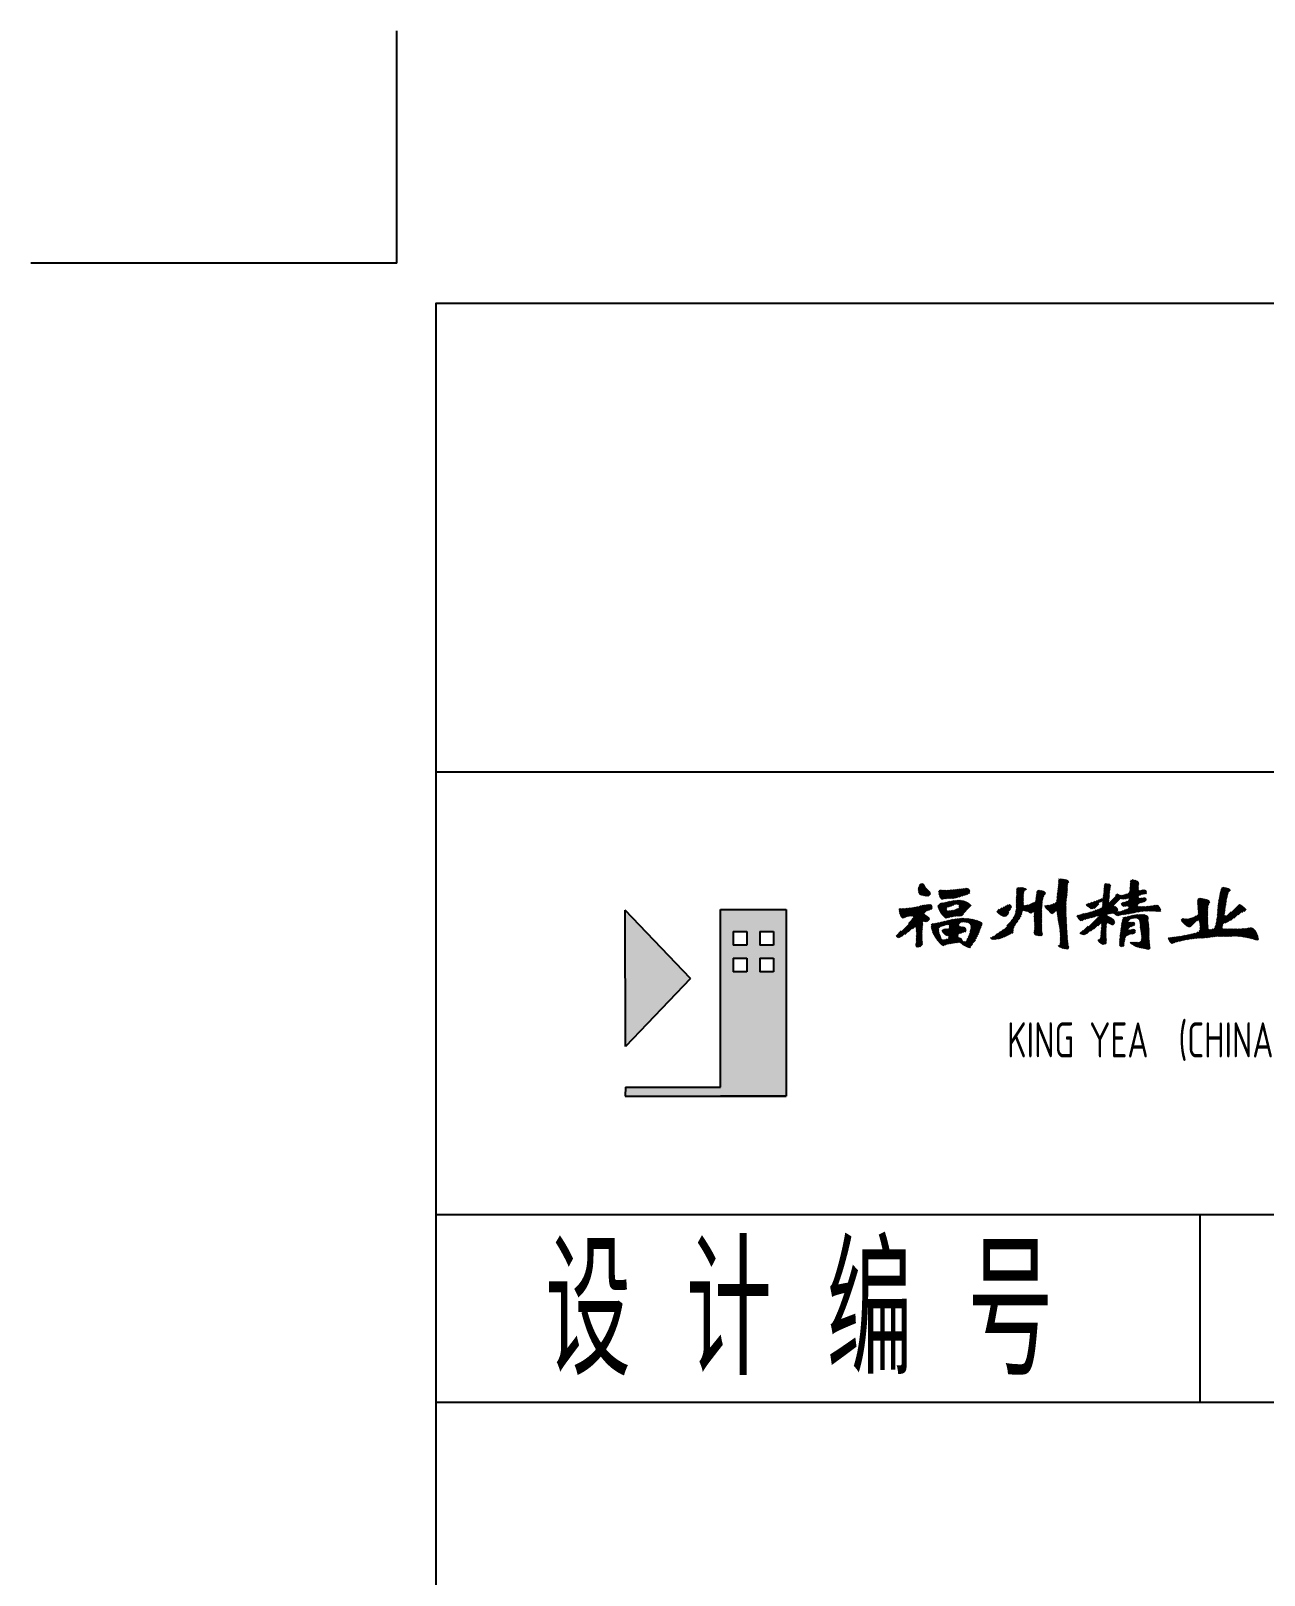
# Model space of a CAD drawing. Extents: x 580289 to 1106878, y -144605 to 78052.
# Drawn here: x 580289 to 585541, y 34505 to 41083 of the extents above; entities that cross this region are included whole.
import ezdxf

# ---------------------------------------------------------------- set-up
doc = ezdxf.new("R2010")
doc.units = 0
doc.header["$LTSCALE"] = 100
doc.layers.get('0').update_dxf_attribs({"linetype": 'CONTINUOUS'})
for name, color, linetype in [('CJS', 3, 'CONTINUOUS'), ('DQ', 7, 'CONTINUOUS'), ('PUB_TITLE', 4, 'CONTINUOUS'), ('TAB', 7, 'CONTINUOUS'), ('图框', 254, 'CONTINUOUS'), ('文字', 7, 'CONTINUOUS')]:
    doc.layers.add(name, color=color, linetype=linetype)
doc.styles.add('HZTXT', font='tssdeng.shx', dxfattribs={"width": 0.7, "bigfont": 'tssdchn.shx'})
doc.styles.get("Standard").update_dxf_attribs({"font": 'tssdeng.shx', "width": 0.7, "bigfont": 'tssdchn.shx'})

# ---------------------------------------------------------------- blocks, each defined once
blk = doc.blocks.new('A$C75496804')
at = {"layer": 'CJS'}
h = blk.add_hatch(color=256, dxfattribs=at)
h.paths.add_polyline_path([(405.7, 37.9), (0.2, 37.9), (0, 0), (405.5, 0), (685.4, 0), (685.4, 794.4), (405.5, 794.4)])
h.paths.add_polyline_path([(517.8, 529.1), (459.5, 529.1), (459.5, 587.5), (517.8, 587.5)], flags=16)
h.paths.add_polyline_path([(573.2, 529.1), (573.2, 587.5), (631.5, 587.5), (631.5, 529.1)], flags=16)
h.paths.add_polyline_path([(517.8, 643), (459.5, 643), (459.5, 701.4), (517.8, 701.4)], flags=16)
h.paths.add_polyline_path([(573.2, 643), (573.2, 701.4), (631.5, 701.4), (631.5, 643)], flags=16)
h.paths.add_polyline_path([(277, 500.8), (0, 791.5), (0.1, 210.5)])
for p, q in [((277, 500.8), (0, 791.5)), ((0.1, 210.5), (0, 791.5)), ((405.5, 794.4), (643.7, 794.4)), ((405.5, 794.4), (685.4, 794.4)), ((405.7, 37.9), (405.5, 794.4)), ((685.4, 794.4), (685.4, 0)), ((459.5, 701.4), (459.5, 643)), ((459.5, 701.4), (517.8, 701.4)), ((517.8, 701.4), (517.8, 643)), ((573.2, 701.4), (573.2, 643)), ((573.2, 701.4), (631.5, 701.4)), ((631.5, 701.4), (631.5, 643)), ((517.8, 643), (459.5, 643)), ((631.5, 643), (573.2, 643)), ((459.5, 587.5), (459.5, 529.1)), ((459.5, 587.5), (517.8, 587.5)), ((517.8, 529.1), (459.5, 529.1)), ((517.8, 587.5), (517.8, 529.1)), ((573.2, 587.5), (573.2, 529.1)), ((573.2, 587.5), (631.5, 587.5)), ((631.5, 529.1), (573.2, 529.1)), ((631.5, 587.5), (631.5, 529.1)), ((277, 500.8), (0.1, 210.5)), ((0.2, 37.9), (0, 0)), ((0, 0), (405.5, 0)), ((0, 0), (685.4, 0)), ((0.2, 37.9), (405.7, 37.9)), ((685.4, 0), (405.5, 0))]:
    blk.add_line(p, q)
at = {"layer": 'DQ'}
for p, q in [((1843.9, 887.6), (1878, 921.6)), ((1844.5, 892.6), (1874.2, 922.4)), ((1845, 897.7), (1870.4, 923.1)), ((1845.5, 902.7), (1866.5, 923.7)), ((1845.9, 907.6), (1862.6, 924.3)), ((1846.3, 912.5), (1858.6, 924.8)), ((1846.4, 917.1), (1854.4, 925.2)), ((1847, 922.2), (1849.4, 924.6)), ((2151.5, 910.8), (2162, 921.2)), ((1248.4, 883.5), (1269.6, 904.7)), ((1248.5, 879.1), (1272.2, 902.7)), ((1248.8, 874.8), (1273.8, 899.9)), ((1249.1, 888.7), (1266, 905.6)), ((1249.3, 870.8), (1275, 896.6)), ((1250, 867), (1276.5, 893.6)), ((1250.9, 863.4), (1278.4, 890.9)), ((1252.4, 860.4), (1280.5, 888.5)), ((1252.8, 896.9), (1259.9, 904)), ((1255, 858.5), (1282.8, 886.3)), ((1258.3, 857.3), (1285.1, 884)), ((1261.8, 856.3), (1287.4, 881.9)), ((1265.4, 855.3), (1289.8, 879.7)), ((1269.1, 854.5), (1292.1, 877.5)), ((1272.8, 853.7), (1294.3, 875.2)), ((1276.6, 853), (1296.3, 872.7)), ((1280.6, 852.5), (1297.9, 869.8)), ((1284.8, 852.1), (1299, 866.3)), ((1289.4, 852.3), (1299.4, 862.2)), ((1335.4, 866.6), (1345.7, 876.9)), ((1335.7, 871.5), (1341.2, 876.9)), ((1335.8, 862.5), (1350, 876.7)), ((1336.5, 858.7), (1354.3, 876.6)), ((1337.5, 855.2), (1358.8, 876.5)), ((1338.6, 851.7), (1363.4, 876.5)), ((1339.8, 848.5), (1368, 876.7)), ((1341.2, 845.4), (1372.7, 876.8)), ((1342.8, 842.5), (1377.5, 877.1)), ((1344.9, 840), (1382.3, 877.4)), ((1348, 838.6), (1387.1, 877.7)), ((1354.4, 840.5), (1392, 878.1)), ((1359.9, 841.5), (1397, 878.6)), ((1365, 842), (1402, 879)), ((1369.8, 842.3), (1407, 879.5)), ((1374.5, 842.5), (1412, 880.1)), ((1379.1, 842.6), (1417.1, 880.7)), ((1383.6, 842.6), (1422.3, 881.3)), ((1388.2, 842.6), (1427.4, 881.9)), ((1392.8, 842.8), (1432.6, 882.5)), ((1397.6, 843), (1437.7, 883.2)), ((1402.8, 843.7), (1442.8, 883.7)), ((1408.6, 845), (1447.9, 884.3)), ((1414.7, 846.7), (1452.9, 884.8)), ((1421.1, 848.5), (1457.3, 884.7)), ((1427.9, 850.8), (1461.1, 884)), ((1434.7, 853), (1464.1, 882.5)), ((1441.4, 855.2), (1466.2, 880)), ((1448.1, 857.5), (1467.2, 876.5)), ((1455.3, 860.1), (1467.5, 872.3)), ((1463.2, 863.5), (1466.5, 866.8)), ((1665.9, 827), (1695.8, 856.8)), ((1666.1, 831.6), (1696.1, 861.7)), ((1666.2, 836.2), (1696.8, 866.8)), ((1666.3, 840.9), (1698.7, 873.3)), ((1666.4, 845.5), (1705.4, 884.5)), ((1666.5, 850.1), (1702.3, 885.9)), ((1666.6, 854.7), (1698.7, 886.9)), ((1666.7, 859.3), (1694.9, 887.6)), ((1666.8, 863.9), (1690.9, 888)), ((1666.9, 868.6), (1686.6, 888.3)), ((1667.1, 873.3), (1682.2, 888.4)), ((1667.4, 878.1), (1677.5, 888.2)), ((1668.5, 883.7), (1671.2, 886.4)), ((1703.1, 877.7), (1708.3, 882.9)), ((1708.2, 787.9), (1789.1, 868.9)), ((1711.6, 786.9), (1788.7, 864)), ((1748.6, 832.9), (1786.6, 870.8)), ((1749.3, 838.1), (1783.5, 872.3)), ((1750, 843.3), (1780.1, 873.4)), ((1750.6, 848.5), (1776.6, 874.4)), ((1751.3, 853.6), (1772.9, 875.3)), ((1751.9, 858.8), (1769.3, 876.1)), ((1752.6, 864), (1765.5, 876.9)), ((1753.5, 869.4), (1761.5, 877.4)), ((1801.4, 790.9), (1882.2, 871.6)), ((1803.6, 788.5), (1881.8, 866.7)), ((1805.6, 786.1), (1881.3, 861.8)), ((1807.5, 783.5), (1880.8, 856.8)), ((1838, 832), (1882.4, 876.4)), ((1838.8, 837.3), (1882.6, 881.1)), ((1839.1, 842.1), (1882.8, 885.8)), ((1839.4, 846.9), (1882.8, 890.3)), ((1839.8, 851.8), (1882.9, 894.9)), ((1840.3, 856.8), (1883.2, 899.7)), ((1840.8, 861.9), (1884, 905.1)), ((1841.4, 867), (1888, 913.6)), ((1842, 872.1), (1887.3, 917.4)), ((1842.7, 877.3), (1884.9, 919.5)), ((1843.4, 882.5), (1881.6, 920.7)), ((1943.6, 689.2), (2109.9, 855.6)), ((1947.6, 688.7), (2114.1, 855.3)), ((1952, 688.6), (2119.2, 855.9)), ((2008.8, 768), (2100.4, 859.6)), ((2014.8, 769.5), (2103.5, 858.2)), ((2017.4, 767.6), (2106.4, 856.6)), ((2023.1, 827.4), (2062.4, 866.8)), ((2031.4, 831.3), (2062.3, 862.1)), ((2033.3, 828.7), (2062.1, 857.4)), ((2034.4, 843.2), (2062.8, 871.7)), ((2035.8, 849.2), (2063.4, 876.8)), ((2036.8, 854.7), (2064.2, 882.1)), ((2037.7, 860.1), (2064.8, 887.2)), ((2038.3, 865.2), (2065.7, 892.6)), ((2038.6, 870.1), (2067.3, 898.7)), ((2038.7, 874.7), (2065.8, 901.7)), ((2039, 879.5), (2062.7, 903.2)), ((2039.5, 884.5), (2059.1, 904)), ((2040.1, 889.6), (2055, 904.5)), ((2040.5, 894.6), (2050.7, 904.7)), ((2041.3, 899.9), (2046.1, 904.6)), ((2089.2, 852.9), (2096.5, 860.3)), ((2109.6, 841.7), (2125.3, 857.5)), ((2113.4, 841), (2131.8, 859.5)), ((2117.3, 840.4), (2138.1, 861.2)), ((2121.7, 840.3), (2186.2, 904.8)), ((2122, 809), (2188.9, 875.9)), ((2126.5, 840.6), (2185.3, 899.3)), ((2126.6, 809.1), (2193.4, 875.8)), ((2131.6, 809.6), (2199, 877)), ((2131.7, 841.3), (2184.9, 894.5)), ((2136.7, 810.2), (2204.4, 877.9)), ((2137.3, 842.3), (2184.8, 889.9)), ((2141.3, 810.2), (2209.2, 878.2)), ((2142.3, 842.8), (2185, 885.6)), ((2145.1, 841.1), (2185.6, 881.6)), ((2145.6, 837.1), (2186.7, 878.2)), ((2148.1, 871.2), (2186.6, 909.7)), ((2149, 876.6), (2185.6, 913.2)), ((2149.8, 881.9), (2183.5, 915.6)), ((2150.3, 886.9), (2180.7, 917.3)), ((2150.7, 891.8), (2177.3, 918.5)), ((2150.9, 896.6), (2173.7, 919.3)), ((2151.1, 901.3), (2169.9, 920.1)), ((2151.2, 905.9), (2166.1, 920.8)), ((2153.9, 917.7), (2156, 919.7)), ((2192.4, 856.8), (2213.6, 878)), ((2199.3, 859.2), (2217.3, 877.1)), ((2205.2, 860.6), (2219, 874.4)), ((2210.3, 861.2), (2219.4, 870.3)), ((2215.8, 862.2), (2218.9, 865.2)), ((2526.3, 820.5), (2565.2, 859.4)), ((2527.1, 825.8), (2567.5, 866.2)), ((2527.9, 831.2), (2576.5, 879.8)), ((2528.9, 836.6), (2574.1, 881.9)), ((2529.9, 842.2), (2571.1, 883.4)), ((2531, 847.8), (2567.9, 884.7)), ((2532.2, 853.5), (2564.6, 885.9)), ((2533.4, 859.2), (2561.2, 887)), ((2534.7, 865.1), (2557.7, 888.1)), ((2536.2, 871), (2554.1, 888.9)), ((2537.8, 877.2), (2550, 889.4)), ((2540.2, 884.1), (2544.3, 888.2)), ((1156.3, 678.5), (1293.6, 815.8)), ((1159.2, 676.9), (1298.3, 816)), ((1162.7, 675.9), (1302.4, 815.6)), ((1166.5, 792.5), (1171.5, 797.5)), ((1166.8, 788.4), (1176.6, 798.1)), ((1167.4, 676.1), (1305.2, 813.9)), ((1167.6, 784.6), (1181.3, 798.3)), ((1168.6, 781.1), (1186, 798.5)), ((1169.6, 777.6), (1190.9, 798.9)), ((1170.7, 774.2), (1195.8, 799.3)), ((1171.9, 770.9), (1200.8, 799.7)), ((1173.1, 767.6), (1205.8, 800.3)), ((1174.4, 764.4), (1211, 800.9)), ((1175.9, 761.3), (1216.1, 801.6)), ((1178.2, 759.1), (1221.4, 802.3)), ((1182.1, 758.5), (1226.7, 803.1)), ((1189.2, 761.1), (1232.2, 804)), ((1197, 764.4), (1237.7, 805)), ((1203, 765.9), (1243.2, 806.1)), ((1207.5, 734.2), (1288.7, 815.4)), ((1208.6, 766.9), (1249, 807.3)), ((1213.7, 767.5), (1255, 808.8)), ((1218.5, 767.8), (1261.8, 811.1)), ((1221.2, 752.4), (1283.6, 814.8)), ((1222.8, 767.6), (1267.8, 812.5)), ((1226.3, 766.5), (1273.2, 813.5)), ((1227.1, 762.8), (1278.4, 814.2)), ((1286.8, 790.9), (1306.4, 810.5)), ((1293.5, 793.2), (1306.7, 806.3)), ((1300.5, 795.6), (1306.4, 801.5)), ((1331.5, 808.5), (1344.7, 821.8)), ((1331.9, 804.4), (1350.1, 822.6)), ((1333, 801.1), (1355.5, 823.5)), ((1334.4, 797.9), (1361.1, 824.6)), ((1335.8, 794.8), (1367, 826)), ((1337.2, 791.7), (1372.9, 827.4)), ((1338.7, 788.6), (1378.6, 828.6)), ((1340.2, 785.7), (1384.2, 829.7)), ((1341.9, 782.8), (1389.7, 830.6)), ((1343.6, 780), (1395.1, 831.5)), ((1345.4, 777.3), (1368.5, 800.4)), ((1347.3, 774.7), (1368.3, 795.7)), ((1349.4, 772.2), (1369.2, 792.1)), ((1351.4, 769.7), (1371.7, 790.1)), ((1353.5, 767.3), (1375.6, 789.5)), ((1358, 762.8), (1384.8, 789.6)), ((1360.7, 761), (1389.8, 790.1)), ((1363.9, 759.7), (1395.2, 791)), ((1367.9, 759.1), (1401, 792.3)), ((1373, 759.8), (1407.4, 794.2)), ((1373.9, 805.8), (1400.4, 832.3)), ((1379.3, 761.6), (1415.9, 798.2)), ((1380.5, 807.9), (1405.4, 832.8)), ((1385.4, 763.1), (1450.9, 828.7)), ((1387.5, 810.3), (1410.4, 833.3)), ((1391.3, 764.5), (1454, 827.3)), ((1395.1, 813.5), (1415.2, 833.6)), ((1397, 765.7), (1457, 825.7)), ((1402.5, 766.7), (1459.9, 824.1)), ((1403.2, 817.1), (1419.9, 833.8)), ((1407.7, 767.4), (1462.7, 822.4)), ((1408.7, 818.1), (1424.5, 833.8)), ((1412.8, 767.9), (1465.5, 820.6)), ((1413.1, 817.9), (1428.9, 833.8)), ((1416.7, 817), (1433.1, 833.4)), ((1417.5, 768.2), (1468.1, 818.7)), ((1419.8, 815.6), (1437, 832.8)), ((1421.9, 804.1), (1447.7, 829.9)), ((1422.1, 813.4), (1440.8, 832)), ((1422.1, 768.2), (1470.5, 816.7)), ((1423.3, 810), (1444.3, 831.1)), ((1426.6, 768.2), (1472.4, 814)), ((1582.8, 784.4), (1593.8, 795.5)), ((1584.6, 781.8), (1604.2, 801.4)), ((1587, 779.6), (1613.9, 806.5)), ((1589.5, 777.6), (1622.7, 810.8)), ((1592, 775.6), (1630.7, 814.3)), ((1594.7, 773.8), (1636.7, 815.8)), ((1597.3, 771.9), (1640.6, 815.2)), ((1600.1, 770.1), (1643.4, 813.5)), ((1602.9, 768.5), (1644.8, 810.3)), ((1606, 767), (1644.6, 805.6)), ((1609.4, 765.9), (1640.3, 796.8)), ((1626.6, 724.4), (1716, 813.9)), ((1644.3, 746.7), (1710.3, 812.6)), ((1652.8, 759.6), (1705.1, 811.9)), ((1658.1, 769.4), (1700.5, 811.9)), ((1661.3, 777.2), (1696.6, 812.5)), ((1663.5, 783.9), (1695.3, 815.7)), ((1664.7, 789.6), (1695.2, 820.1)), ((1665.3, 794.8), (1695.2, 824.7)), ((1665.5, 804), (1695.4, 833.8)), ((1665.5, 799.5), (1695.3, 829.2)), ((1665.6, 808.6), (1695.4, 838.4)), ((1665.7, 813.1), (1695.5, 843)), ((1665.8, 822.4), (1695.6, 852.1)), ((1665.8, 817.8), (1695.6, 847.6)), ((1697.2, 790.5), (1722.9, 816.2)), ((1701, 789.8), (1730.7, 819.5)), ((1704.6, 788.9), (1740.1, 824.3)), ((1714.9, 785.6), (1781.5, 852.3)), ((1717.6, 783.8), (1779.2, 845.4)), ((1720.4, 782.1), (1777.7, 839.4)), ((1723.5, 780.7), (1776.6, 833.8)), ((1727.6, 780.2), (1775.8, 828.5)), ((1737.1, 785.2), (1775.3, 823.4)), ((1741.6, 762.7), (1773.7, 794.8)), ((1741.7, 767.3), (1773.9, 799.5)), ((1741.7, 758.2), (1773.6, 790.1)), ((1741.9, 772), (1774.1, 804.2)), ((1742.1, 785.7), (1774.9, 818.5)), ((1742.1, 776.7), (1774.3, 808.9)), ((1742.3, 781.5), (1774.5, 813.7)), ((1787, 808.1), (1789, 810.1)), ((1787.3, 803.9), (1795.1, 811.6)), ((1789.1, 801.1), (1800, 812)), ((1791.4, 798.9), (1805.3, 812.9)), ((1794.1, 797.1), (1811.2, 814.3)), ((1796.7, 795.2), (1818, 816.5)), ((1799.1, 793.1), (1826.1, 820.1)), ((1809.7, 781.1), (1880.3, 851.7)), ((1812.2, 779.1), (1879.6, 846.5)), ((1815.6, 778), (1878.9, 841.3)), ((1822.3, 780.1), (1878.2, 836.1)), ((1835.5, 788.9), (1877.5, 830.9)), ((1838.5, 787.3), (1877.2, 826)), ((1839.2, 783.5), (1877, 821.3)), ((1839.7, 779.5), (1876.9, 816.7)), ((1840.2, 775.5), (1876.9, 812.2)), ((1840.7, 771.5), (1876.9, 807.6)), ((1841.3, 767.6), (1876.9, 803.1)), ((1841.9, 763.6), (1876.9, 798.7)), ((1842.5, 759.7), (1877, 794.2)), ((1843.1, 755.8), (1877.1, 789.8)), ((1957, 689.1), (2079.5, 811.6)), ((1963.5, 813), (1968.9, 818.4)), ((1964.2, 691.8), (2081.3, 808.9)), ((1965.3, 810.3), (1976.2, 821.2)), ((1967.9, 808.3), (1983.1, 823.6)), ((1970.7, 806.6), (1989.8, 825.8)), ((1970.9, 757.2), (2006.1, 792.4)), ((1973.5, 804.9), (1995.9, 827.4)), ((1976.2, 803.1), (2002.5, 829.4)), ((1976.9, 758.7), (2013.4, 795.2)), ((1978.7, 801.1), (2010.9, 833.4)), ((1981.2, 704.3), (2085.1, 808.2)), ((1981.4, 799.3), (2018.3, 836.2)), ((1983, 760.3), (2020.3, 797.6)), ((1984.8, 798.2), (2024.8, 838.2)), ((1989.2, 798.1), (2032.3, 841.2)), ((1989.3, 762), (2028.6, 801.3)), ((1995.7, 763.9), (2058.7, 826.9)), ((1996.3, 800.6), (2015.9, 820.2)), ((2002.3, 766), (2059.4, 823.1)), ((2032.2, 805), (2059.1, 831.8)), ((2033, 810.3), (2059.7, 837)), ((2033.2, 815), (2060.4, 842.2)), ((2033.3, 819.7), (2061.1, 847.4)), ((2033.5, 824.3), (2061.7, 852.5)), ((2057.7, 776.3), (2088.7, 807.3)), ((2063, 777.1), (2091.8, 805.8)), ((2068.6, 778.2), (2094.1, 803.7)), ((2074.2, 779.2), (2095.9, 800.9)), ((2078.7, 779.2), (2096.9, 797.4)), ((2081.7, 777.7), (2096.8, 792.9)), ((2100.4, 769.3), (2121.2, 790.1)), ((2106.9, 771.3), (2128.4, 792.8)), ((2112.8, 817.8), (2119.6, 824.7)), ((2113, 772.9), (2135.9, 795.8)), ((2114.2, 814.7), (2124.9, 825.4)), ((2116, 812), (2131.4, 827.4)), ((2118.5, 773.9), (2187.8, 843.2)), ((2118.5, 810), (2137.8, 829.3)), ((2123.7, 774.6), (2192.1, 842.9)), ((2128.8, 775.1), (2197.1, 843.4)), ((2133.9, 775.7), (2202.3, 844.2)), ((2139.1, 776.4), (2207.4, 844.7)), ((2143.8, 808.2), (2185.9, 850.3)), ((2144.2, 804.1), (2186, 845.9)), ((2144.5, 777.3), (2182.4, 815.2)), ((2149.9, 778.2), (2182.4, 810.7)), ((2155.5, 779.2), (2184.3, 808.1)), ((2161.1, 780.3), (2187.9, 807.1)), ((2166.8, 781.5), (2192.5, 807.2)), ((2172.6, 782.8), (2197.1, 807.3)), ((2178.4, 784.1), (2201.7, 807.5)), ((2184, 785.2), (2206.4, 807.6)), ((2189.5, 822.3), (2212.2, 845)), ((2189.5, 786.2), (2211, 807.7)), ((2194.9, 787.1), (2215.6, 807.8)), ((2195.6, 823.9), (2216.1, 844.4)), ((2200.1, 787.8), (2220.2, 807.9)), ((2201.7, 825.5), (2218.4, 842.1)), ((2205.2, 788.3), (2224.9, 808.1)), ((2208.8, 828), (2219.3, 838.6)), ((2210.1, 788.7), (2229.8, 808.5)), ((2214.9, 789), (2234.9, 809)), ((2219.6, 789.2), (2240, 809.6)), ((2224.1, 789.2), (2245.4, 810.5)), ((2228.6, 789.2), (2250.9, 811.5)), ((2233.1, 789.1), (2256.3, 812.3)), ((2237.5, 789.1), (2261.5, 813)), ((2241.9, 788.9), (2266.2, 813.2)), ((2246.2, 788.7), (2269.8, 812.4)), ((2250.5, 788.5), (2272.3, 810.3)), ((2254.8, 788.3), (2274.1, 807.6)), ((2259, 788), (2276, 805)), ((2263.2, 787.6), (2277.8, 802.3)), ((2267.3, 787.3), (2279.4, 799.3)), ((2271.7, 787.1), (2280.4, 795.9)), ((2276.6, 787.5), (2279.9, 790.8)), ((2392.9, 723.2), (2482.2, 812.5)), ((2396, 721.8), (2481.2, 807)), ((2399.4, 720.7), (2480.6, 801.9)), ((2405.1, 721.9), (2480.2, 797)), ((2436, 748.3), (2480, 792.3)), ((2438.1, 827.1), (2453.7, 842.7)), ((2438.1, 822.6), (2457.5, 842)), ((2438.2, 831.7), (2449.6, 843.1)), ((2438.2, 818.2), (2461.1, 841.1)), ((2438.4, 813.9), (2464.8, 840.2)), ((2438.6, 809.5), (2468.3, 839.3)), ((2438.8, 805.2), (2471.9, 838.4)), ((2439.1, 801), (2475.5, 837.4)), ((2439.4, 796.8), (2479, 836.4)), ((2439.7, 837.8), (2443.7, 841.8)), ((2439.8, 792.6), (2482.5, 835.4)), ((2440.1, 788.5), (2485.8, 834.2)), ((2440.3, 775.1), (2484.2, 819)), ((2440.4, 784.3), (2488.1, 832)), ((2440.7, 780.1), (2488.3, 827.7)), ((2476.4, 675.8), (2616.3, 815.7)), ((2481.5, 676.4), (2620.2, 815.1)), ((2486.6, 677), (2623.3, 813.7)), ((2520.9, 760.9), (2553.6, 793.7)), ((2521.5, 766), (2554.4, 798.9)), ((2522, 771.1), (2555.2, 804.3)), ((2522.5, 776), (2556.1, 809.7)), ((2522.8, 780.9), (2557, 815.1)), ((2523.1, 785.7), (2557.9, 820.5)), ((2523.3, 790.5), (2558.7, 825.8)), ((2523.6, 795.2), (2559.6, 831.2)), ((2524, 800.1), (2560.5, 836.7)), ((2524.4, 805.1), (2561.5, 842.2)), ((2524.9, 810.1), (2562.6, 847.8)), ((2525.6, 815.2), (2563.8, 853.5)), ((2552.2, 738), (2626.1, 812)), ((2559.4, 740.7), (2628.8, 810.2)), ((2567.2, 744.1), (2631.4, 808.2)), ((2577.2, 749.5), (2633.9, 806.2)), ((2591.8, 759.6), (2636.3, 804.1)), ((2609.3, 772.6), (2638.6, 801.9)), ((2624.5, 783.3), (2640.8, 799.6)), ((2633.6, 787.8), (2642.7, 796.9)), ((1176.3, 680.5), (1273.5, 777.6)), ((1190, 689.7), (1274.9, 774.5)), ((1205, 700.1), (1277.6, 772.7)), ((1222.8, 713.4), (1280.4, 771)), ((1235.8, 721.9), (1283.2, 769.3)), ((1237.5, 719), (1286, 767.6)), ((1238.5, 715.6), (1288.7, 765.8)), ((1239.3, 711.8), (1267, 739.6)), ((1239.8, 707.8), (1266.7, 734.7)), ((1240.2, 703.7), (1266.4, 729.9)), ((1240.5, 699.5), (1266.1, 725.1)), ((1271.6, 744.2), (1291.3, 763.8)), ((1276, 744), (1293.5, 761.5)), ((1280.3, 743.8), (1295.2, 758.7)), ((1285.1, 744.1), (1295.6, 754.6)), ((1304, 722.4), (1316.3, 734.7)), ((1304.1, 717.9), (1321.7, 735.6)), ((1304.4, 727.3), (1310.7, 733.6)), ((1304.7, 714), (1327.2, 736.6)), ((1305.5, 710.4), (1332.8, 737.6)), ((1306.6, 706.9), (1338.4, 738.8)), ((1307.7, 703.5), (1344.2, 740)), ((1308.9, 700.2), (1350.1, 741.4)), ((1310.1, 696.9), (1356.2, 743)), ((1311.5, 693.7), (1362.5, 744.7)), ((1345.7, 723.5), (1368.7, 746.4)), ((1352.9, 726.1), (1374.8, 748)), ((1355.6, 765), (1380.1, 789.4)), ((1358.1, 690.6), (1423.8, 756.4)), ((1359.5, 728.2), (1380.7, 749.5)), ((1360.4, 688.5), (1428.6, 756.7)), ((1363, 686.5), (1433.3, 756.9)), ((1365.7, 684.8), (1437.9, 756.9)), ((1365.8, 730), (1386.6, 750.7)), ((1369.2, 683.7), (1442.4, 756.9)), ((1371.5, 731.2), (1392.2, 751.9)), ((1374.2, 684.2), (1420.9, 730.9)), ((1375.9, 731.1), (1397.8, 753)), ((1377.7, 683.2), (1420.7, 726.2)), ((1378.6, 729.3), (1403.3, 753.9)), ((1380.1, 726.2), (1408.6, 754.7)), ((1380.8, 717.9), (1418.8, 755.9)), ((1380.8, 722.4), (1413.8, 755.4)), ((1431.3, 768.4), (1439.9, 777)), ((1431.3, 741.3), (1446.8, 756.8)), ((1436.4, 741.9), (1451.1, 756.6)), ((1441, 742), (1455.4, 756.3)), ((1445.3, 741.8), (1459.5, 756)), ((1449.5, 741.4), (1463.6, 755.6)), ((1453.4, 740.8), (1467.7, 755.1)), ((1456.1, 666.8), (1517.9, 728.6)), ((1457, 740), (1471.6, 754.6)), ((1460.4, 738.8), (1475.5, 754)), ((1461.2, 676.4), (1519.6, 734.8)), ((1463.5, 737.4), (1479.4, 753.2)), ((1464.5, 684.2), (1519, 738.8)), ((1466.2, 735.5), (1483.1, 752.5)), ((1466.9, 691.1), (1516.6, 740.8)), ((1468.5, 733.3), (1486.8, 751.6)), ((1468.8, 697.6), (1513.8, 742.5)), ((1470.3, 730.7), (1490.3, 750.7)), ((1470.3, 703.6), (1510.7, 743.9)), ((1471.4, 709.2), (1507.5, 745.2)), ((1471.7, 727.5), (1493.9, 749.7)), ((1472.1, 714.4), (1504.1, 746.4)), ((1472.4, 723.7), (1497.3, 748.6)), ((1472.5, 719.3), (1500.8, 747.6)), ((1575.2, 668.5), (1690.2, 783.6)), ((1580.2, 669), (1688.2, 777)), ((1585.6, 669.9), (1684.9, 769.2)), ((1591.3, 671.1), (1679.7, 759.5)), ((1597.4, 672.7), (1671.6, 746.8)), ((1604.1, 674.8), (1661.7, 732.4)), ((1613.6, 765.6), (1633.2, 785.2)), ((1619.1, 766.6), (1631.1, 778.6)), ((1741.5, 694.8), (1773.1, 726.5)), ((1741.9, 753.9), (1773.4, 785.5)), ((1742.2, 749.7), (1773.3, 780.9)), ((1742.3, 700.1), (1773.1, 730.9)), ((1742.6, 745.6), (1773.3, 776.3)), ((1742.9, 705.3), (1773, 735.4)), ((1743, 741.5), (1773.2, 771.7)), ((1743.3, 737.3), (1773.1, 767.1)), ((1743.4, 710.3), (1773, 739.9)), ((1743.6, 733), (1773.1, 762.6)), ((1743.7, 728.7), (1773.1, 758)), ((1743.7, 715.1), (1773, 744.4)), ((1743.8, 724.3), (1773, 753.5)), ((1743.9, 719.8), (1773, 748.9)), ((1843.7, 751.9), (1877.2, 785.4)), ((1844.4, 748.1), (1877.3, 781)), ((1845.1, 744.3), (1877.5, 776.6)), ((1845.8, 740.4), (1877.6, 772.3)), ((1846.5, 736.6), (1877.8, 767.9)), ((1847.2, 732.9), (1877.9, 763.6)), ((1848, 729.1), (1878.1, 759.2)), ((1848.7, 725.3), (1878.3, 754.9)), ((1849.4, 721.5), (1878.5, 750.6)), ((1850, 717.6), (1878.7, 746.3)), ((1850.5, 713.6), (1879, 742)), ((1851, 709.6), (1879.2, 737.7)), ((1851.5, 705.5), (1879.4, 733.5)), ((1851.9, 701.4), (1879.7, 729.2)), ((1852.3, 697.3), (1879.9, 724.9)), ((1924.5, 764.9), (1929.8, 770.3)), ((1925.9, 761.8), (1935.7, 771.6)), ((1927.6, 759.1), (1942.3, 773.8)), ((1929.5, 756.4), (1948.5, 775.5)), ((1931.4, 753.8), (1954.5, 776.9)), ((1933.5, 751.4), (1960.3, 778.2)), ((1935.7, 749.1), (1966.1, 779.5)), ((1938.6, 747.5), (1972, 780.9)), ((1943.9, 748.3), (1978.1, 782.5)), ((1951.6, 751.4), (1984.5, 784.3)), ((1958.5, 753.8), (1991.1, 786.5)), ((1964.9, 755.7), (1998.4, 789.2)), ((1994, 712.6), (2052.2, 770.8)), ((2011.9, 726), (2054.2, 768.3)), ((2027.3, 705.2), (2048.6, 726.5)), ((2027.7, 710.1), (2048.9, 731.4)), ((2027.9, 737.5), (2057, 766.5)), ((2028.1, 715), (2050.3, 737.3)), ((2028.4, 719.9), (2069.1, 760.6)), ((2028.7, 724.8), (2066.1, 762.2)), ((2028.9, 734), (2060, 765.1)), ((2029, 729.5), (2063.1, 763.6)), ((2050.8, 737.8), (2072, 759)), ((2055.7, 738.1), (2074.8, 757.2)), ((2059, 736.9), (2077.4, 755.3)), ((2062, 735.4), (2079.7, 753.2)), ((2064.8, 733.7), (2081.8, 750.8)), ((2067.5, 732), (2083.5, 747.9)), ((2070.5, 730.4), (2084.1, 744)), ((2074.2, 729.6), (2082.9, 738.2)), ((2084.2, 775.7), (2095.6, 787.1)), ((2086.5, 773.5), (2098.3, 785.2)), ((2089, 771.5), (2103.1, 785.5)), ((2091.9, 769.9), (2108.5, 786.5)), ((2095.5, 769), (2114.6, 788)), ((2107.6, 681.7), (2166.4, 740.5)), ((2108.2, 686.8), (2162.1, 740.7)), ((2108.8, 691.9), (2157.4, 740.5)), ((2109.4, 697.1), (2152.5, 740.2)), ((2110.1, 702.3), (2147.7, 739.9)), ((2110.8, 707.5), (2144, 740.7)), ((2111.6, 712.8), (2142.5, 743.7)), ((2112.3, 718), (2164.5, 770.2)), ((2113.1, 723.3), (2158.8, 769)), ((2113.9, 728.7), (2152.8, 767.6)), ((2114.8, 734), (2146.8, 766)), ((2115.7, 739.4), (2140.5, 764.3)), ((2116.7, 745), (2134.3, 762.6)), ((2117.9, 750.7), (2128.8, 761.6)), ((2120.6, 757.9), (2123.3, 760.6)), ((2152.7, 722.3), (2169.2, 738.8)), ((2154.7, 755.9), (2170.1, 771.3)), ((2159.4, 724.5), (2169.8, 734.9)), ((2161.5, 758.2), (2175.5, 772.2)), ((2166.7, 727.3), (2168.8, 729.4)), ((2166.9, 759.1), (2180.7, 772.9)), ((2171.7, 759.3), (2185.8, 773.4)), ((2175.9, 759), (2190.6, 773.8)), ((2179.5, 758.1), (2195.3, 773.9)), ((2182.5, 756.6), (2199.8, 773.9)), ((2185.1, 754.7), (2204, 773.6)), ((2187.2, 752.3), (2208.1, 773.2)), ((2188.9, 749.5), (2211.9, 772.5)), ((2190.3, 746.4), (2215.5, 771.6)), ((2191.4, 742.9), (2218.8, 770.4)), ((2192.2, 739.2), (2221.9, 768.9)), ((2192.8, 735.3), (2224.6, 767.1)), ((2193, 731), (2226.9, 764.9)), ((2193.3, 726.7), (2227.6, 761.1)), ((2193.5, 722.5), (2227, 756)), ((2193.9, 718.4), (2226.7, 751.2)), ((2194.3, 714.3), (2226.9, 746.9)), ((2194.9, 710.3), (2227.4, 742.8)), ((2195.4, 706.3), (2228, 738.9)), ((2196, 702.4), (2228.5, 734.9)), ((2196.7, 698.5), (2229, 730.9)), ((2197.3, 694.7), (2229.4, 726.8)), ((2368.9, 748.9), (2375.9, 755.9)), ((2369.9, 745.4), (2380.2, 755.6)), ((2371.5, 742.5), (2384.2, 755.1)), ((2373.4, 739.8), (2388.5, 754.9)), ((2375.5, 737.4), (2393, 754.9)), ((2377.7, 735.1), (2398, 755.4)), ((2380, 732.9), (2403.6, 756.4)), ((2382.4, 730.8), (2409.7, 758.1)), ((2384.9, 728.8), (2416.7, 760.5)), ((2387.5, 726.8), (2424.4, 763.7)), ((2390.1, 725), (2432.8, 767.7)), ((2417.8, 671.3), (2481, 734.6)), ((2422.9, 671.9), (2481.2, 730.2)), ((2427.8, 672.4), (2481.3, 725.8)), ((2442.1, 749.8), (2480, 787.7)), ((2444.3, 747.6), (2480, 783.2)), ((2444.7, 702.8), (2480.9, 739)), ((2445.1, 743.8), (2480, 778.7)), ((2445.7, 739.9), (2480, 774.2)), ((2446.4, 736.1), (2480.1, 769.8)), ((2447.1, 732.3), (2480.2, 765.3)), ((2447.7, 728.3), (2480.3, 760.9)), ((2447.8, 710.4), (2480.8, 743.4)), ((2448.1, 724.3), (2480.4, 756.5)), ((2448.4, 715.6), (2480.6, 747.8)), ((2448.5, 720.1), (2480.5, 752.1)), ((2471.4, 675.3), (2580.5, 784.4)), ((2491.8, 677.7), (2544.3, 730.2)), ((2497.1, 678.4), (2542.5, 723.9)), ((2511, 719.4), (2560.6, 769)), ((2514, 726.9), (2554.3, 767.2)), ((2515.9, 733.3), (2551.9, 769.4)), ((2517.3, 739.3), (2551.5, 773.5)), ((2518.4, 744.9), (2551.8, 778.3)), ((2519.4, 750.3), (2552.3, 783.3)), ((2520.2, 755.7), (2552.9, 788.4)), ((1154, 680.7), (1176.3, 703.1)), ((1237.7, 642.5), (1264.1, 668.9)), ((1237.9, 638.3), (1264.6, 664.9)), ((1238.8, 648.1), (1263.7, 673.1)), ((1239.2, 653), (1263.5, 677.4)), ((1239.3, 662.2), (1263.6, 686.5)), ((1239.3, 657.6), (1263.5, 681.8)), ((1239.4, 666.8), (1263.8, 691.2)), ((1239.6, 671.5), (1264.1, 696)), ((1240, 676.5), (1264.4, 700.8)), ((1240.1, 635.9), (1265, 660.8)), ((1240.4, 681.4), (1264.7, 705.7)), ((1240.6, 695.1), (1265.7, 720.2)), ((1240.6, 686), (1265.1, 710.5)), ((1240.7, 690.6), (1265.4, 715.4)), ((1312.9, 690.6), (1334.8, 712.5)), ((1314.3, 687.5), (1334.5, 707.7)), ((1315.8, 684.5), (1334.9, 703.6)), ((1317.4, 681.6), (1335.7, 699.9)), ((1319.1, 678.7), (1336.7, 696.4)), ((1320.8, 675.9), (1337.8, 692.9)), ((1322.5, 673.2), (1339, 689.6)), ((1324.3, 670.5), (1340.2, 686.4)), ((1326.2, 667.8), (1341.5, 683.1)), ((1328.1, 665.2), (1342.8, 679.9)), ((1330, 662.6), (1344.1, 676.7)), ((1332, 660.1), (1345.4, 673.5)), ((1334, 657.6), (1346.9, 670.5)), ((1336.1, 655.2), (1348.6, 667.7)), ((1338.3, 652.8), (1351.6, 666.1)), ((1340.5, 650.5), (1355.8, 665.8)), ((1342.7, 648.2), (1360.8, 666.3)), ((1345.1, 646.1), (1366.2, 667.2)), ((1347.6, 644), (1372.5, 668.9)), ((1349.8, 700.4), (1360, 710.6)), ((1350.4, 642.3), (1429.7, 721.7)), ((1350.8, 706), (1351.7, 706.9)), ((1351.4, 697.5), (1365.6, 711.7)), ((1353.5, 695.1), (1370.1, 711.7)), ((1353.9, 641.4), (1433.9, 721.3)), ((1355.7, 692.8), (1375.2, 712.3)), ((1361.1, 644), (1438, 720.9)), ((1368.2, 646.6), (1441.9, 720.3)), ((1374, 647.9), (1445.5, 719.4)), ((1377.2, 673.7), (1425.7, 722.2)), ((1378.1, 679.1), (1422.4, 723.4)), ((1379.7, 649.1), (1417.6, 687)), ((1385.2, 650.1), (1417.4, 682.3)), ((1390.7, 651), (1417.9, 678.3)), ((1396.2, 652), (1419.9, 675.7)), ((1401.6, 652.9), (1423.3, 674.6)), ((1407, 653.8), (1427.1, 673.9)), ((1412.3, 654.6), (1430.6, 672.9)), ((1417.3, 655.1), (1433, 670.8)), ((1421.7, 655), (1433.8, 667)), ((1424.4, 693.8), (1448.4, 717.8)), ((1425.2, 653.9), (1434.4, 663.2)), ((1427.9, 652.2), (1436.3, 660.6)), ((1430.4, 650.1), (1439.2, 658.9)), ((1430.6, 695.5), (1450.3, 715.1)), ((1432.9, 648.1), (1443.1, 658.3)), ((1435.4, 646.1), (1447.7, 658.4)), ((1437, 697.4), (1451.1, 711.4)), ((1438.1, 644.3), (1515.5, 721.7)), ((1440.9, 642.5), (1512.8, 714.5)), ((1443.7, 640.9), (1509.9, 707.1)), ((1444.2, 700), (1450.3, 706.2)), ((1446.6, 639.2), (1506.9, 699.5)), ((1449.6, 637.7), (1503.6, 691.7)), ((1452.6, 636.2), (1500, 683.6)), ((1455.7, 634.8), (1495.8, 674.8)), ((1458.9, 633.5), (1490.4, 665)), ((1556.4, 672.2), (1559.8, 675.7)), ((1558.1, 669.5), (1569.6, 680.9)), ((1561.8, 668.6), (1586, 692.9)), ((1565.9, 668.3), (1599, 701.4)), ((1570.4, 668.2), (1611.7, 709.6)), ((1611.3, 677.5), (1656.3, 722.5)), ((1619, 680.7), (1653.6, 715.3)), ((1627.3, 684.5), (1652.3, 709.4)), ((1636.3, 689), (1651.9, 704.5)), ((1646.2, 694.3), (1651.1, 699.3)), ((1741.8, 690.6), (1773.2, 722)), ((1743.7, 688), (1773.3, 717.6)), ((1746.8, 686.6), (1773.4, 713.2)), ((1750.4, 685.7), (1773.6, 708.9)), ((1754.2, 685), (1773.9, 704.7)), ((1758.1, 684.4), (1774.3, 700.6)), ((1762.1, 683.9), (1775, 696.7)), ((1766.2, 683.4), (1775.9, 693.2)), ((1770.4, 683.2), (1776.8, 689.5)), ((1845.9, 636.7), (1883.2, 674)), ((1848.9, 635.3), (1883.5, 669.8)), ((1851.5, 646.8), (1882.9, 678.2)), ((1852.2, 633.9), (1883.9, 665.7)), ((1852.6, 693.1), (1880.2, 720.7)), ((1852.9, 688.8), (1880.5, 716.4)), ((1853.1, 684.6), (1880.7, 712.2)), ((1853.2, 653.1), (1882.6, 682.4)), ((1853.3, 680.2), (1881, 707.9)), ((1853.4, 675.9), (1881.2, 703.6)), ((1853.5, 671.4), (1881.5, 699.4)), ((1853.6, 667), (1881.7, 695.1)), ((1853.6, 662.5), (1882, 690.9)), ((1853.6, 657.9), (1882.3, 686.6)), ((1855.4, 632.7), (1884.2, 661.5)), ((1937.5, 692.2), (1950.4, 705.1)), ((1940.1, 690.2), (1972.7, 722.9)), ((2014, 660.4), (2020.6, 667)), ((2016, 657.8), (2047.4, 689.2)), ((2018.3, 655.6), (2047.6, 684.9)), ((2020.8, 653.6), (2047.8, 680.6)), ((2023.4, 651.7), (2048, 676.3)), ((2023.7, 670.1), (2047.3, 693.6)), ((2024.5, 675.4), (2047.4, 698.3)), ((2025.1, 680.4), (2047.6, 703)), ((2025.6, 685.5), (2047.8, 707.7)), ((2026, 690.4), (2048, 712.4)), ((2026.3, 650), (2048.3, 672)), ((2026.5, 695.4), (2048.2, 717.1)), ((2026.9, 700.3), (2048.4, 721.8)), ((2029.3, 648.5), (2048.5, 667.7)), ((2032.6, 647.3), (2048.6, 663.4)), ((2036.5, 646.7), (2048.4, 658.6)), ((2105.1, 647.6), (2128.1, 670.6)), ((2105.2, 652.3), (2130.4, 677.4)), ((2105.4, 643.4), (2126.5, 664.5)), ((2105.5, 657), (2157.6, 709.1)), ((2105.7, 661.8), (2152.4, 708.5)), ((2106.1, 666.7), (2147.7, 708.3)), ((2106.4, 639.8), (2125.4, 658.9)), ((2106.6, 671.6), (2143.6, 708.7)), ((2107, 676.6), (2141, 710.6)), ((2138.5, 685.5), (2163.2, 710.2)), ((2146.7, 689.2), (2167.7, 710.2)), ((2152.8, 690.8), (2170.8, 708.8)), ((2158, 691.5), (2172.3, 705.8)), ((2163.4, 692.3), (2172.4, 701.4)), ((2175.8, 637.1), (2230.8, 692.1)), ((2179.1, 635.9), (2230.8, 687.6)), ((2182.6, 634.8), (2230.9, 683.1)), ((2186.1, 633.8), (2231, 678.7)), ((2189.7, 632.8), (2231.1, 674.3)), ((2193.4, 632), (2231.3, 670)), ((2197.1, 631.3), (2231.5, 665.7)), ((2197.7, 663.5), (2230.8, 696.6)), ((2198, 690.8), (2229.8, 722.6)), ((2198.5, 686.9), (2230.1, 718.4)), ((2199.1, 682.9), (2230.3, 714.1)), ((2199.5, 678.8), (2230.5, 709.8)), ((2199.6, 669.9), (2230.7, 701)), ((2199.8, 674.6), (2230.6, 705.4)), ((2201, 630.7), (2231.8, 661.4)), ((2312.8, 670.2), (2317.8, 675.2)), ((2314, 666.9), (2322.6, 675.5)), ((2315.4, 663.8), (2327.4, 675.8)), ((2317, 660.8), (2332.4, 676.2)), ((2318.6, 657.9), (2337.4, 676.8)), ((2320.4, 655.2), (2342.6, 677.4)), ((2322.4, 652.8), (2347.8, 678.2)), ((2325.1, 650.9), (2353.1, 678.9)), ((2329.8, 651.1), (2358.5, 679.8)), ((2337, 653.8), (2363.9, 680.7)), ((2344, 656.3), (2369.3, 681.6)), ((2350.5, 658.2), (2374.9, 682.6)), ((2356.6, 659.8), (2380.4, 683.6)), ((2362.6, 661.3), (2385.9, 684.7)), ((2368.5, 662.7), (2391.6, 685.8)), ((2374.2, 663.9), (2397.2, 686.9)), ((2379.9, 665.1), (2402.9, 688.1)), ((2385.6, 666.3), (2408.7, 689.3)), ((2391.2, 667.3), (2414.5, 690.6)), ((2396.7, 668.3), (2420.4, 692.1)), ((2402.1, 669.2), (2426.5, 693.6)), ((2407.4, 670), (2432.9, 695.5)), ((2412.6, 670.7), (2440.6, 698.7)), ((2432.7, 672.8), (2481.5, 721.5)), ((2437.5, 673.1), (2481.8, 717.3)), ((2442.3, 673.3), (2482.8, 713.8)), ((2447, 673.5), (2484.8, 711.3)), ((2451.8, 673.8), (2488, 709.9)), ((2456.6, 674.1), (2491.9, 709.4)), ((2461.5, 674.4), (2496.6, 709.5)), ((2466.4, 674.8), (2503.2, 711.6)), ((2502.3, 679.1), (2541.9, 718.7)), ((2507.4, 679.7), (2543.1, 715.4)), ((2512.5, 680.3), (2545.6, 713.4)), ((2517.5, 680.8), (2549, 712.3)), ((2522.4, 681.1), (2553, 711.8)), ((2527.2, 681.4), (2557.3, 711.5)), ((2531.8, 681.6), (2561.8, 711.5)), ((2536.3, 681.5), (2566.3, 711.5)), ((2540.7, 681.4), (2570.8, 711.5)), ((2545, 681.2), (2575.3, 711.5)), ((2549.4, 681.1), (2579.9, 711.5)), ((2553.8, 680.9), (2584.4, 711.6)), ((2558.3, 680.9), (2589, 711.6)), ((2562.9, 681.1), (2593.6, 711.7)), ((2567.6, 681.2), (2598.2, 711.8)), ((2572.2, 681.3), (2602.8, 711.9)), ((2576.9, 681.5), (2607.4, 712)), ((2581.5, 681.6), (2612.1, 712.1)), ((2586.2, 681.7), (2616.7, 712.3)), ((2590.8, 681.9), (2621.4, 712.5)), ((2595.4, 681.9), (2626.2, 712.7)), ((2599.9, 681.9), (2630.9, 713)), ((2604.2, 681.7), (2635.8, 713.3)), ((2608.5, 681.4), (2640.7, 713.7)), ((2612.7, 681.1), (2645.7, 714.2)), ((2616.8, 680.7), (2650.9, 714.8)), ((2620.8, 680.3), (2656.5, 715.9)), ((2624.9, 679.8), (2662.1, 717.1)), ((2628.8, 679.2), (2666.8, 717.2)), ((2632.7, 678.6), (2670.6, 716.5)), ((2636.6, 677.9), (2673.8, 715.2)), ((2640.4, 677.2), (2676.5, 713.4)), ((2644.2, 676.5), (2678.9, 711.3)), ((2647.9, 675.7), (2681.1, 708.9)), ((2651.6, 674.9), (2683.1, 706.4)), ((2655.2, 674.1), (2684.9, 703.7)), ((2658.9, 673.2), (2686.5, 700.8)), ((2662.5, 672.3), (2688, 697.8)), ((2666.1, 671.3), (2689.5, 694.7)), ((2669.6, 670.3), (2690.8, 691.6)), ((2673.1, 669.3), (2692.1, 688.3)), ((2676.6, 668.3), (2693.3, 685)), ((2680.1, 667.3), (2694.4, 681.5)), ((2683.7, 666.4), (2695.2, 677.9)), ((2687.6, 665.8), (2695.8, 673.9)), ((2692.1, 665.7), (2695.5, 669.2)), ((1243.6, 634.9), (1265.4, 656.7)), ((1248.3, 635.1), (1265.7, 652.4)), ((1254.2, 636.5), (1265.5, 647.7)), ((1462.3, 632.4), (1478.3, 648.3)), ((1466.7, 632.2), (1470.2, 635.8)), ((1843.9, 639.2), (1846.4, 641.7)), ((1858.8, 631.5), (1884.6, 657.4)), ((1862.2, 630.4), (1885.1, 653.4)), ((1865.7, 629.4), (1885.7, 649.4)), ((1869.3, 628.5), (1886.3, 645.5)), ((1873, 627.7), (1886.9, 641.6)), ((1877, 627.2), (1887.5, 637.7)), ((1881.4, 627.1), (1887.7, 633.4)), ((2041.8, 647.6), (2047.4, 653.1)), ((2108.6, 637.6), (2124.8, 653.8)), ((2112.5, 636.9), (2124.7, 649.1)), ((2118.1, 638), (2124.4, 644.3)), ((2150.7, 652.6), (2153.8, 655.6)), ((2152.8, 650.1), (2158.2, 655.6)), ((2155.3, 648.1), (2162.5, 655.3)), ((2157.9, 646.3), (2166.7, 655.1)), ((2160.7, 644.5), (2171.1, 654.9)), ((2163.6, 642.9), (2175.5, 654.8)), ((2166.5, 641.3), (2179.9, 654.7)), ((2169.5, 639.8), (2184.6, 654.8)), ((2172.6, 638.4), (2190.2, 656)), ((2205, 630.1), (2232.1, 657.3)), ((2208.8, 629.4), (2232.5, 653.1)), ((2212.5, 628.6), (2232.9, 649)), ((2216.1, 627.7), (2233.4, 645)), ((2219.7, 626.8), (2234, 641.1)), ((2223.5, 626), (2234.6, 637.2)), ((2227.5, 625.6), (2234.9, 633))]:
    blk.add_line(p, q, dxfattribs=at)
at = {"layer": 'PUB_TITLE', "color": 0, "style": 'HZTXT', "width": 0.7}
blk.add_text('KING YEA  (CHINA FUZHOU ) ENGINEERING DESIGN CONSULTANTS ,LTD', height=150, dxfattribs=at).set_placement((1625.8, 164))

msp = doc.modelspace()

# ---------------------------------------------------------------- linework, layer by layer
for points in [[(581847.9, 40094), (581847.9, 41083.5)], [(581847.9, 40094), (580289.4, 40094)]]:
    msp.add_lwpolyline(points)
at = {"layer": 'TAB'}
for p, q in [((582014.9, 37927.5), (599084.3, 37927.5)), ((582011, 36042), (599080.4, 36042)), ((585268.7, 35242), (585268.7, 36042)), ((582011, 35242), (599080.4, 35242))]:
    msp.add_line(p, q, dxfattribs=at)
msp.add_lwpolyline([(582014.9, 16042), (582014.9, 39923.5), (599084.3, 39923.5), (599084.3, 16042), (582011, 16042)], dxfattribs=at)

# ---------------------------------------------------------------- block references
at = {"layer": '图框'}
msp.add_blockref('A$C75496804', (582820.6, 36546.1), dxfattribs=at)

# ---------------------------------------------------------------- texts
at = {"layer": '文字', "color": 51, "width": 0.7}
msp.add_text('设 计 编 号', height=550, dxfattribs=at).set_placement((582479.6, 35357.3))

doc.saveas('drawing.dxf')
